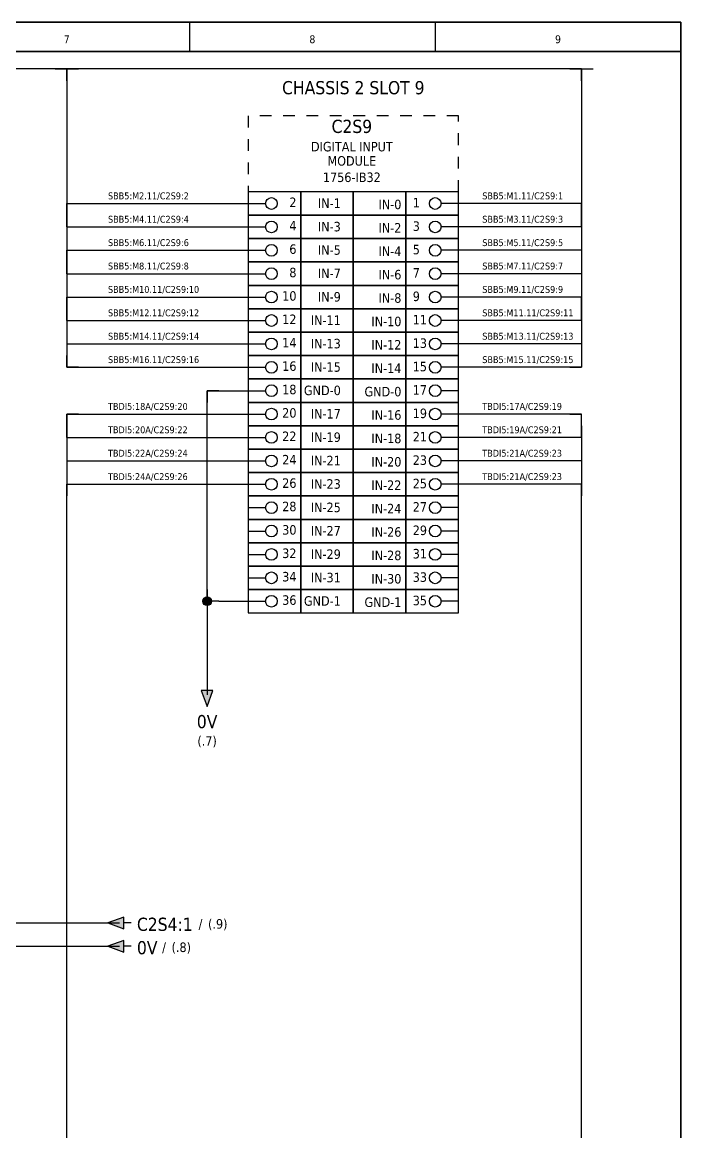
# Model space of a CAD drawing. Header units: millimetres. Extents: x 0 to 1792788, y -13 to 262234.
# Drawn here: x 307.4 to 420, y 107.3 to 297 of the extents above; entities that cross this region are included whole.
import ezdxf
from ezdxf.enums import TextEntityAlignment as Align

# ---------------------------------------------------------------- set-up
doc = ezdxf.new("R2010")
doc.units = ezdxf.units.MM
doc.linetypes.add('EPL_DASH', pattern=[1, 0.5, -0.5])
for name, color, linetype, lineweight in [('EPLAN108', 5, 'Continuous', 35), ('EPLAN201', 7, 'Continuous', 35), ('EPLAN300', 5, 'Continuous', 25), ('EPLAN303', 6, 'Continuous', 25), ('EPLAN306', 6, 'EPL_DASH', 25), ('EPLAN311', 7, 'Continuous', 25), ('EPLAN317', 7, 'Continuous', 25), ('EPLAN400', 5, 'Continuous', 35), ('EPLAN403', 5, 'Continuous', 35), ('EPLAN405', 7, 'Continuous', 25), ('EPLAN421', 5, 'Continuous', 35), ('EPLAN429', 251, 'Continuous', 35), ('EPLAN432', 7, 'Continuous', 35), ('EPLAN440', 73, 'Continuous', 35), ('EPLAN441', 73, 'Continuous', 35), ('EPLAN442', 73, 'Continuous', 35), ('EPLAN451', 7, 'Continuous', 35), ('EPLAN452', 7, 'Continuous', 35), ('EPLAN453', 7, 'Continuous', 35), ('EPLAN500', 7, 'Continuous', 35), ('EPLAN501', 7, 'Continuous', 35), ('EPLAN502', 7, 'Continuous', 35), ('EPLAN503', 7, 'Continuous', 35), ('EPLAN504', 7, 'Continuous', 35)]:
    doc.layers.add(name, color=color, linetype=linetype, lineweight=lineweight)
doc.styles.add('Tahoma', font='')
doc.styles.get('Tahoma').set_extended_font_data('Tahoma')

# ---------------------------------------------------------------- blocks, each defined once
blk = doc.blocks.new('EPLFRAME')
at = {"layer": 'EPLAN201', "linetype": 'Continuous', "lineweight": 25, "ltscale": 4}
for p, q in [((336, 297), (336, 292)), ((378, 297), (378, 292))]:
    blk.add_line(p, q, dxfattribs=at)
at = {"layer": 'EPLAN201', "linetype": 'Continuous', "lineweight": 35, "ltscale": 4}
blk.add_line((0, 292), (420, 292), dxfattribs=at)
blk.add_lwpolyline([(0, 0), (420, 0), (420, 297), (0, 297)], close=True, dxfattribs=at)
at = {"layer": 'EPLAN451', "color": 7, "style": 'Tahoma'}
for tag, p, height in [('14_10014', (101, 12), 2.26), ('14_10015', (185, 12), 2.26), ('14_10011', (101, 5), 2.26), ('14_10013', (332, 5), 1.63), ('14_10151', (73, 1), 1.63), ('14_10300', (415, 1), 1.63)]:
    blk.add_attdef(tag, p, '', height=height, dxfattribs=at)
blk.add_attdef('4_25020', text='', height=1.63, dxfattribs=at).set_placement((413, 1), align=Align.RIGHT)
at = {"layer": 'EPLAN452', "color": 7, "style": 'Tahoma'}
for tag, p, height in [('4_11041', (1, 17), 2.26), ('4_11071[1]', (1, 13), 1.63), ('4_11074[1]', (21, 13), 1.63), ('4_11070[1]', (41, 13), 1.63), ('4_11024', (73, 13), 1.63), ('4_11011', (231, 12), 2.26), ('4_11030', (301, 12), 2.26), ('4_20132_1001', (374, 13), 1.63), ('4_11071[2]', (1, 9), 1.63), ('4_11074[2]', (21, 9), 1.63), ('4_11070[2]', (41, 9), 1.63), ('4_11022', (73, 9), 1.63), ('4_20134_1001', (374, 9), 1.63), ('4_11071[3]', (1, 5), 1.63), ('4_11074[3]', (21, 5), 1.63), ('4_11070[3]', (41, 5), 1.63), ('4_11080', (73, 5), 1.63), ('4_11059', (301, 5), 1.63)]:
    blk.add_attdef(tag, p, '', height=height, dxfattribs=at)
for tag, height, p in [('4_11040', 2.26, (419, 17)), ('4_11000', 1.63, (419, 5)), ('4_11085', 1.63, (141, 1)), ('4_11086', 1.63, (183, 1))]:
    blk.add_attdef(tag, text='', height=height, dxfattribs=at).set_placement(p, align=Align.RIGHT)
at = {"layer": 'EPLAN453', "color": 7, "style": 'Tahoma'}
for tag, p in [('53_19005_1', (21, 293)), ('53_19005', (63, 293)), ('53_19005_8', (105, 293)), ('53_19005_6', (147, 293)), ('53_19005_7', (189, 293)), ('53_19005_9', (231, 293)), ('53_19005_3', (273, 293)), ('53_19005_2', (315, 293)), ('53_19005_4', (357, 293)), ('53_19005_5', (399, 293))]:
    blk.add_attdef(tag, text='', height=1.35, dxfattribs=at).set_placement(p, align=Align.BOTTOM_CENTER)
blk = doc.blocks.new('EPLSYM_LibrarySPECIAL_Symbol308_Variant0_Placement0')
at = {"layer": 'EPLAN405', "color": 7, "style": 'Tahoma'}
for tag, p in [('17_31011', (1.5, 6.35)), ('17_31002', (1.5, 0.5))]:
    blk.add_attdef(tag, text='', height=1.17, dxfattribs=at).set_placement(p, align=Align.BOTTOM_LEFT)
for tag, p in [('17_31004', (1.5, 4.4)), ('17_31003', (1.5, 2.45))]:
    blk.add_attdef(tag, p, '', height=1.17, dxfattribs=at)
blk = doc.blocks.new('EPLSYM_LibrarySPECIAL_Symbol13_Variant3_Placement1')
at = {"layer": 'EPLAN303', "lineweight": 25, "ltscale": 4}
blk.add_line((4, 0), (1, 0), dxfattribs=at)
blk.add_circle((0, 0), 1, dxfattribs=at)
at = {"layer": 'EPLAN421', "color": 5, "style": 'Tahoma'}
blk.add_attdef('17_20039', text='', height=1.1739, dxfattribs=at).set_placement((2.3, 4), align=Align.BOTTOM_LEFT)
at = {"layer": 'EPLAN429', "color": 251, "style": 'Tahoma'}
blk.add_attdef('17_20011', text='', height=1.6254, dxfattribs=at).set_placement((-76.87, -0.16254), align=Align.MIDDLE_RIGHT)
at = {"layer": 'EPLAN441', "color": 73, "style": 'Tahoma'}
blk.add_attdef('17_20301', text='', height=1.6254, dxfattribs=at).set_placement((-33.62, -0.16254), align=Align.MIDDLE_RIGHT)
blk = doc.blocks.new('EPLSYM_LibrarySPECIAL_Symbol13_Variant5_Placement1')
at = {"layer": 'EPLAN303', "lineweight": 25, "ltscale": 4}
blk.add_line((-4, 0), (-1, 0), dxfattribs=at)
blk.add_circle((0, 0), 1, dxfattribs=at)
at = {"layer": 'EPLAN429', "color": 251, "style": 'Tahoma'}
blk.add_attdef('17_20011', text='', height=1.6254, dxfattribs=at).set_placement((76.87, -0.16254), align=Align.MIDDLE_RIGHT)
at = {"layer": 'EPLAN432', "color": 7, "style": 'Tahoma'}
blk.add_attdef('17_20038', text='', height=1.6254, dxfattribs=at).set_placement((-2.3, 1.3), align=Align.BOTTOM_RIGHT)
blk = doc.blocks.new('EPLSYM_LibrarySPECIAL_Symbol1_Variant0_Placement1_1')
at = {"layer": 'EPLAN306', "lineweight": 25, "ltscale": 4}
blk.add_lwpolyline([(0, -85), (36, -85), (36, 0), (0, 0)], close=True, dxfattribs=at)
at = {"layer": 'EPLAN400', "color": 5, "style": 'Tahoma'}
blk.add_attdef('17_20010', text='', height=2.2575, dxfattribs=at).set_placement((-1.5, -0.9515), align=Align.TOP_CENTER)
at = {"layer": 'EPLAN440', "color": 73, "style": 'Tahoma'}
blk.add_attdef('17_20300', text='', height=1.6254, dxfattribs=at).set_placement((-1.5, -4.57508), align=Align.TOP_RIGHT)
at = {"layer": 'EPLAN500', "color": 7, "style": 'Tahoma'}
blk.add_attdef('17_20027', text='', height=1.6254, dxfattribs=at).set_placement((-1.5, -7.43762), align=Align.TOP_CENTER)
at = {"layer": 'EPLAN501', "color": 7, "style": 'Tahoma'}
blk.add_attdef('17_20011', text='', height=1.6254, dxfattribs=at).set_placement((-1.5, -12.67508), align=Align.TOP_CENTER)
at = {"layer": 'EPLAN502', "color": 7, "style": 'Tahoma'}
blk.add_attdef('17_20025', text='', height=1.6254, dxfattribs=at).set_placement((-1.5, -15.37508), align=Align.TOP_RIGHT)
at = {"layer": 'EPLAN503', "color": 7, "style": 'Tahoma'}
blk.add_attdef('17_20024', text='', height=1.6254, dxfattribs=at).set_placement((-1.5, -18.07508), align=Align.TOP_RIGHT)
at = {"layer": 'EPLAN504', "color": 7, "style": 'Tahoma'}
blk.add_attdef('17_20901[1]', text='', height=1.6254, dxfattribs=at).set_placement((-1.5, -9.97508), align=Align.TOP_RIGHT)
blk = doc.blocks.new('EPLSYM_LibrarySPECIAL_Symbol8_Variant3_Placement1')
at = {"layer": 'EPLAN311', "linetype": 'Continuous', "ltscale": 4}
blk.add_hatch(color=256, dxfattribs=at).paths.add_polyline_path([(-1, 0.75), (0, -2), (1, 0.75)], flags=0)
blk.add_line((0, 2), (0, 0.75), dxfattribs=at)
blk.add_lwpolyline([(-1, 0.75), (0, -2), (1, 0.75)], close=True, dxfattribs=at)
at = {"layer": 'EPLAN403', "color": 5, "style": 'Tahoma'}
blk.add_attdef('70_20010', text='', height=2.2575, dxfattribs=at).set_placement((0, -3.4515), align=Align.TOP_CENTER)
at = {"layer": 'EPLAN442', "color": 73, "style": 'Tahoma'}
blk.add_attdef('70_24300', text='', height=1.6254, dxfattribs=at).set_placement((0, -7.07508), align=Align.TOP_CENTER)
blk = doc.blocks.new('EPLSYM_LibrarySPECIAL_Symbol8_Variant2_Placement1')
at = {"layer": 'EPLAN311', "linetype": 'Continuous', "ltscale": 4}
blk.add_hatch(color=256, dxfattribs=at).paths.add_polyline_path([(0.75, 1), (-2, 0), (0.75, -1)], flags=0)
blk.add_line((2, 0), (0.75, 0), dxfattribs=at)
blk.add_lwpolyline([(0.75, 1), (-2, 0), (0.75, -1)], close=True, dxfattribs=at)
at = {"layer": 'EPLAN403', "color": 5, "style": 'Tahoma'}
blk.add_attdef('70_20010', text='', height=2.2575, dxfattribs=at).set_placement((-3, -0.22575), align=Align.MIDDLE_LEFT)
at = {"layer": 'EPLAN442', "color": 73, "style": 'Tahoma'}
for tag, p in [('70_24300', (-81.5, -0.16254)), ('70_24350', (-23.82, -0.16254))]:
    blk.add_attdef(tag, text='', height=1.6254, dxfattribs=at).set_placement(p, align=Align.MIDDLE_LEFT)

msp = doc.modelspace()

# ---------------------------------------------------------------- hatches: boundary and pattern name
at = {"layer": 'EPLAN311', "linetype": 'Continuous', "lineweight": 25, "ltscale": 4}
h = msp.add_hatch(color=7, dxfattribs=at)
edge = h.paths.add_edge_path(flags=0)
edge.add_arc((339, 198), 0.75, 0, 360)

# ---------------------------------------------------------------- linework, layer by layer
at = {"layer": 'EPLAN300', "lineweight": 25, "ltscale": 4}
for points in [[(346, 264), (355, 264), (355, 268), (346, 268)], [(355, 264), (364, 264), (364, 268), (355, 268)], [(364, 264), (373, 264), (373, 268), (364, 268)], [(373, 264), (382, 264), (382, 268), (373, 268)], [(346, 260), (355, 260), (355, 264), (346, 264)], [(355, 260), (364, 260), (364, 264), (355, 264)], [(364, 260), (373, 260), (373, 264), (364, 264)], [(373, 260), (382, 260), (382, 264), (373, 264)], [(346, 256), (355, 256), (355, 260), (346, 260)], [(355, 256), (364, 256), (364, 260), (355, 260)], [(364, 256), (373, 256), (373, 260), (364, 260)], [(373, 256), (382, 256), (382, 260), (373, 260)], [(346, 252), (355, 252), (355, 256), (346, 256)], [(355, 252), (364, 252), (364, 256), (355, 256)], [(364, 252), (373, 252), (373, 256), (364, 256)], [(373, 252), (382, 252), (382, 256), (373, 256)], [(346, 248), (355, 248), (355, 252), (346, 252)], [(355, 248), (364, 248), (364, 252), (355, 252)], [(364, 248), (373, 248), (373, 252), (364, 252)], [(373, 248), (382, 248), (382, 252), (373, 252)], [(346, 244), (355, 244), (355, 248), (346, 248)], [(355, 244), (364, 244), (364, 248), (355, 248)], [(364, 244), (373, 244), (373, 248), (364, 248)], [(373, 244), (382, 244), (382, 248), (373, 248)], [(346, 240), (355, 240), (355, 244), (346, 244)], [(355, 240), (364, 240), (364, 244), (355, 244)], [(364, 240), (373, 240), (373, 244), (364, 244)], [(373, 240), (382, 240), (382, 244), (373, 244)], [(346, 236), (355, 236), (355, 240), (346, 240)], [(355, 236), (364, 236), (364, 240), (355, 240)], [(364, 236), (373, 236), (373, 240), (364, 240)], [(373, 236), (382, 236), (382, 240), (373, 240)], [(346, 232), (355, 232), (355, 236), (346, 236)], [(355, 232), (364, 232), (364, 236), (355, 236)], [(364, 232), (373, 232), (373, 236), (364, 236)], [(373, 232), (382, 232), (382, 236), (373, 236)], [(346, 228), (355, 228), (355, 232), (346, 232)], [(355, 228), (364, 228), (364, 232), (355, 232)], [(364, 228), (373, 228), (373, 232), (364, 232)], [(373, 228), (382, 228), (382, 232), (373, 232)], [(346, 224), (355, 224), (355, 228), (346, 228)], [(355, 224), (364, 224), (364, 228), (355, 228)], [(364, 224), (373, 224), (373, 228), (364, 228)], [(373, 224), (382, 224), (382, 228), (373, 228)], [(346, 220), (355, 220), (355, 224), (346, 224)], [(355, 220), (364, 220), (364, 224), (355, 224)], [(364, 220), (373, 220), (373, 224), (364, 224)], [(373, 220), (382, 220), (382, 224), (373, 224)], [(346, 216), (355, 216), (355, 220), (346, 220)], [(355, 216), (364, 216), (364, 220), (355, 220)], [(364, 216), (373, 216), (373, 220), (364, 220)], [(373, 216), (382, 216), (382, 220), (373, 220)], [(346, 212), (355, 212), (355, 216), (346, 216)], [(355, 212), (364, 212), (364, 216), (355, 216)], [(364, 212), (373, 212), (373, 216), (364, 216)], [(373, 212), (382, 212), (382, 216), (373, 216)], [(346, 208), (355, 208), (355, 212), (346, 212)], [(355, 208), (364, 208), (364, 212), (355, 212)], [(364, 208), (373, 208), (373, 212), (364, 212)], [(373, 208), (382, 208), (382, 212), (373, 212)], [(346, 204), (355, 204), (355, 208), (346, 208)], [(355, 204), (364, 204), (364, 208), (355, 208)], [(364, 204), (373, 204), (373, 208), (364, 208)], [(373, 204), (382, 204), (382, 208), (373, 208)], [(346, 200), (355, 200), (355, 204), (346, 204)], [(355, 200), (364, 200), (364, 204), (355, 204)], [(364, 200), (373, 200), (373, 204), (364, 204)], [(373, 200), (382, 200), (382, 204), (373, 204)], [(346, 196), (355, 196), (355, 200), (346, 200)], [(355, 196), (364, 196), (364, 200), (355, 200)], [(364, 196), (373, 196), (373, 200), (364, 200)], [(373, 196), (382, 196), (382, 200), (373, 200)]]:
    msp.add_lwpolyline(points, close=True, dxfattribs=at)
at = {"layer": 'EPLAN311', "color": 7, "ltscale": 4}
for p, q in [((315, 266), (348, 266)), ((403, 266), (380, 266)), ((315, 262), (348, 262)), ((403, 262), (380, 262)), ((315, 258), (348, 258)), ((403, 258), (380, 258)), ((315, 254), (348, 254)), ((403, 254), (380, 254)), ((315, 250), (348, 250)), ((403, 250), (380, 250)), ((315, 246), (348, 246)), ((403, 246), (380, 246)), ((315, 242), (348, 242)), ((403, 242), (380, 242)), ((403, 238), (380, 238)), ((315, 230), (348, 230)), ((403, 230), (380, 230)), ((315, 226), (348, 226)), ((403, 226), (380, 226)), ((315, 222), (348, 222)), ((403, 222), (380, 222)), ((315, 218), (348, 218)), ((403, 218), (380, 218)), ((277, 143), (324, 143))]:
    msp.add_line(p, q, dxfattribs=at)
at = {"layer": 'EPLAN311', "ltscale": 4}
for p, q in [((315, 266), (317, 266)), ((403, 266), (401, 266)), ((315, 262), (317, 262)), ((403, 262), (401, 262)), ((315, 258), (317, 258)), ((403, 258), (401, 258)), ((315, 254), (317, 254)), ((403, 254), (401, 254)), ((315, 250), (317, 250)), ((403, 250), (401, 250)), ((315, 246), (317, 246)), ((403, 246), (401, 246)), ((315, 242), (317, 242)), ((403, 242), (401, 242)), ((315, 238), (348, 238)), ((317, 238), (315, 238)), ((401, 238), (403, 238)), ((339, 198), (339, 234)), ((339, 234), (348, 234)), ((317, 230), (315, 230)), ((401, 230), (403, 230)), ((315, 226), (317, 226)), ((403, 226), (401, 226)), ((315, 222), (317, 222)), ((403, 222), (401, 222)), ((315, 218), (317, 218)), ((403, 218), (401, 218)), ((339, 198), (339, 182)), ((341, 198), (348, 198)), ((277, 139), (324, 139))]:
    msp.add_line(p, q, dxfattribs=at)
at = {"layer": 'EPLAN311', "color": 7, "linetype": 'Continuous', "lineweight": 25, "ltscale": 4}
for p, q in [((341, 234), (339, 234)), ((339, 234), (339, 232)), ((339, 200), (339, 196)), ((341, 198), (339, 198))]:
    msp.add_line(p, q, dxfattribs=at)
msp.add_circle((339, 198), 0.75, dxfattribs=at)
at = {"layer": 'EPLAN317', "lineweight": 25, "ltscale": 4}
for p, q in [((315, 289), (303, 289)), ((313, 289), (317, 289)), ((403, 289), (315, 289)), ((315, 289), (315, 266)), ((315, 287), (315, 289)), ((401, 289), (405, 289)), ((403, 289), (403, 266)), ((403, 287), (403, 289)), ((315, 268), (315, 264)), ((403, 268), (403, 264)), ((315, 262), (315, 266)), ((403, 262), (403, 266)), ((315, 264), (315, 260)), ((403, 264), (403, 260)), ((315, 262), (315, 258)), ((403, 262), (403, 258)), ((315, 260), (315, 256)), ((403, 260), (403, 256)), ((315, 254), (315, 258)), ((403, 258), (403, 254)), ((315, 256), (315, 252)), ((403, 256), (403, 252)), ((315, 254), (315, 250)), ((403, 254), (403, 250)), ((315, 252), (315, 248)), ((403, 252), (403, 248)), ((315, 246), (315, 250)), ((403, 246), (403, 250)), ((315, 248), (315, 244)), ((403, 248), (403, 244)), ((315, 246), (315, 242)), ((403, 246), (403, 242)), ((315, 244), (315, 240)), ((403, 244), (403, 240)), ((315, 242), (315, 238)), ((403, 242), (403, 238)), ((315, 238), (315, 240)), ((403, 240), (403, 238)), ((315, 226), (315, 230)), ((315, 230), (315, 228)), ((403, 226), (403, 230)), ((403, 228), (403, 230)), ((315, 228), (315, 224)), ((403, 228), (403, 224)), ((315, 226), (315, 222)), ((403, 226), (403, 222)), ((315, 224), (315, 220)), ((403, 224), (403, 220)), ((315, 222), (315, 218)), ((403, 222), (403, 218)), ((315, 220), (315, 216)), ((403, 220), (403, 216)), ((315, 71), (315, 218)), ((403, 71), (403, 218))]:
    msp.add_line(p, q, dxfattribs=at)

# ---------------------------------------------------------------- block references
ref = msp.add_blockref('EPLFRAME', (0, 0))
ref.add_attrib('53_19005_2', '7', dxfattribs={"layer": 'EPLAN453', "color": 7, "height": 1.35, "style": 'Tahoma'}).set_placement((315, 293), align=Align.BOTTOM_CENTER)
ref.add_attrib('53_19005_4', '8', dxfattribs={"layer": 'EPLAN453', "color": 7, "height": 1.35, "style": 'Tahoma'}).set_placement((357, 293), align=Align.BOTTOM_CENTER)
ref.add_attrib('53_19005_5', '9', dxfattribs={"layer": 'EPLAN453', "color": 7, "height": 1.35, "style": 'Tahoma'}).set_placement((399, 293), align=Align.BOTTOM_CENTER)
ref = msp.add_blockref('EPLSYM_LibrarySPECIAL_Symbol1_Variant0_Placement1_1', (346, 281))
ref.add_attrib('17_20010', 'C2S9', dxfattribs={"layer": 'EPLAN400', "color": 5, "height": 2.257, "style": 'Tahoma'}).set_placement((363.75, 280.32), align=Align.TOP_CENTER)
ref.add_attrib('17_20027', 'DIGITAL INPUT', dxfattribs={"layer": 'EPLAN500', "color": 7, "height": 1.6254, "style": 'Tahoma'}).set_placement((363.75, 276.54), align=Align.TOP_CENTER)
ref.add_attrib('17_20011', '1756-IB32', dxfattribs={"layer": 'EPLAN501', "color": 7, "height": 1.625, "style": 'Tahoma'}).set_placement((363.75, 271.3), align=Align.TOP_CENTER)
ref.add_attrib('17_20027/1', 'MODULE', dxfattribs={"layer": 'EPLAN500', "color": 7, "height": 1.625, "style": 'Tahoma'}).set_placement((363.75, 274.1), align=Align.TOP_CENTER)
ref = msp.add_blockref('EPLSYM_LibrarySPECIAL_Symbol308_Variant0_Placement0', (322, 266))
ref.add_attrib('17_31011', 'SBB5:M2.11/C2S9:2', dxfattribs={"layer": 'EPLAN405', "color": 7, "height": 1.1739, "style": 'Tahoma'}).set_placement((322.05, 266.37), align=Align.BOTTOM_LEFT)
ref = msp.add_blockref('EPLSYM_LibrarySPECIAL_Symbol308_Variant0_Placement0', (386, 266))
ref.add_attrib('17_31011', 'SBB5:M1.11/C2S9:1', dxfattribs={"layer": 'EPLAN405', "color": 7, "height": 1.1739, "style": 'Tahoma'}).set_placement((386.05, 266.37), align=Align.BOTTOM_LEFT)
ref = msp.add_blockref('EPLSYM_LibrarySPECIAL_Symbol13_Variant5_Placement1', (350, 266))
ref.add_attrib('17_20038', '2', dxfattribs={"layer": 'EPLAN432', "color": 7, "height": 1.63, "style": 'Tahoma'}).set_placement((354.28, 264.9), align=Align.BOTTOM_RIGHT)
ref.add_attrib('17_20011', 'IN-1', dxfattribs={"layer": 'EPLAN429', "color": 251, "height": 1.625, "style": 'Tahoma'}).set_placement((361.86, 266.05), align=Align.MIDDLE_RIGHT)
ref = msp.add_blockref('EPLSYM_LibrarySPECIAL_Symbol13_Variant3_Placement1', (378, 266))
ref.add_attrib('17_20038', '1', dxfattribs={"layer": 'EPLAN432', "color": 7, "height": 1.63, "style": 'Tahoma'}).set_placement((374.16, 264.83), align=Align.BOTTOM_LEFT)
ref.add_attrib('17_20011', 'IN-0', dxfattribs={"layer": 'EPLAN429', "color": 251, "height": 1.625, "style": 'Tahoma'}).set_placement((372.22, 265.84), align=Align.MIDDLE_RIGHT)
ref = msp.add_blockref('EPLSYM_LibrarySPECIAL_Symbol308_Variant0_Placement0', (322, 262))
ref.add_attrib('17_31011', 'SBB5:M4.11/C2S9:4', dxfattribs={"layer": 'EPLAN405', "color": 7, "height": 1.1739, "style": 'Tahoma'}).set_placement((322.05, 262.37), align=Align.BOTTOM_LEFT)
ref = msp.add_blockref('EPLSYM_LibrarySPECIAL_Symbol308_Variant0_Placement0', (386, 262))
ref.add_attrib('17_31011', 'SBB5:M3.11/C2S9:3', dxfattribs={"layer": 'EPLAN405', "color": 7, "height": 1.1739, "style": 'Tahoma'}).set_placement((386.05, 262.37), align=Align.BOTTOM_LEFT)
ref = msp.add_blockref('EPLSYM_LibrarySPECIAL_Symbol13_Variant5_Placement1', (350, 262))
ref.add_attrib('17_20038', '4', dxfattribs={"layer": 'EPLAN432', "color": 7, "height": 1.63, "style": 'Tahoma'}).set_placement((354.28, 260.9), align=Align.BOTTOM_RIGHT)
ref.add_attrib('17_20011', 'IN-3', dxfattribs={"layer": 'EPLAN429', "color": 251, "height": 1.625, "style": 'Tahoma'}).set_placement((361.86, 262.05), align=Align.MIDDLE_RIGHT)
ref = msp.add_blockref('EPLSYM_LibrarySPECIAL_Symbol13_Variant3_Placement1', (378, 262))
ref.add_attrib('17_20038', '3', dxfattribs={"layer": 'EPLAN432', "color": 7, "height": 1.63, "style": 'Tahoma'}).set_placement((374.16, 260.83), align=Align.BOTTOM_LEFT)
ref.add_attrib('17_20011', 'IN-2', dxfattribs={"layer": 'EPLAN429', "color": 251, "height": 1.625, "style": 'Tahoma'}).set_placement((372.22, 261.84), align=Align.MIDDLE_RIGHT)
ref = msp.add_blockref('EPLSYM_LibrarySPECIAL_Symbol308_Variant0_Placement0', (322, 258))
ref.add_attrib('17_31011', 'SBB5:M6.11/C2S9:6', dxfattribs={"layer": 'EPLAN405', "color": 7, "height": 1.1739, "style": 'Tahoma'}).set_placement((322.05, 258.37), align=Align.BOTTOM_LEFT)
ref = msp.add_blockref('EPLSYM_LibrarySPECIAL_Symbol308_Variant0_Placement0', (386, 258))
ref.add_attrib('17_31011', 'SBB5:M5.11/C2S9:5', dxfattribs={"layer": 'EPLAN405', "color": 7, "height": 1.1739, "style": 'Tahoma'}).set_placement((386.05, 258.37), align=Align.BOTTOM_LEFT)
ref = msp.add_blockref('EPLSYM_LibrarySPECIAL_Symbol13_Variant5_Placement1', (350, 258))
ref.add_attrib('17_20038', '6', dxfattribs={"layer": 'EPLAN432', "color": 7, "height": 1.63, "style": 'Tahoma'}).set_placement((354.28, 256.9), align=Align.BOTTOM_RIGHT)
ref.add_attrib('17_20011', 'IN-5', dxfattribs={"layer": 'EPLAN429', "color": 251, "height": 1.625, "style": 'Tahoma'}).set_placement((361.86, 258.05), align=Align.MIDDLE_RIGHT)
ref = msp.add_blockref('EPLSYM_LibrarySPECIAL_Symbol13_Variant3_Placement1', (378, 258))
ref.add_attrib('17_20038', '5', dxfattribs={"layer": 'EPLAN432', "color": 7, "height": 1.63, "style": 'Tahoma'}).set_placement((374.16, 256.83), align=Align.BOTTOM_LEFT)
ref.add_attrib('17_20011', 'IN-4', dxfattribs={"layer": 'EPLAN429', "color": 251, "height": 1.625, "style": 'Tahoma'}).set_placement((372.22, 257.84), align=Align.MIDDLE_RIGHT)
ref = msp.add_blockref('EPLSYM_LibrarySPECIAL_Symbol308_Variant0_Placement0', (322, 254))
ref.add_attrib('17_31011', 'SBB5:M8.11/C2S9:8', dxfattribs={"layer": 'EPLAN405', "color": 7, "height": 1.1739, "style": 'Tahoma'}).set_placement((322.05, 254.37), align=Align.BOTTOM_LEFT)
ref = msp.add_blockref('EPLSYM_LibrarySPECIAL_Symbol13_Variant5_Placement1', (350, 254))
ref.add_attrib('17_20038', '8', dxfattribs={"layer": 'EPLAN432', "color": 7, "height": 1.63, "style": 'Tahoma'}).set_placement((354.28, 252.9), align=Align.BOTTOM_RIGHT)
ref.add_attrib('17_20011', 'IN-7', dxfattribs={"layer": 'EPLAN429', "color": 251, "height": 1.625, "style": 'Tahoma'}).set_placement((361.86, 254.05), align=Align.MIDDLE_RIGHT)
ref = msp.add_blockref('EPLSYM_LibrarySPECIAL_Symbol13_Variant3_Placement1', (378, 254))
ref.add_attrib('17_20038', '7', dxfattribs={"layer": 'EPLAN432', "color": 7, "height": 1.63, "style": 'Tahoma'}).set_placement((374.16, 252.83), align=Align.BOTTOM_LEFT)
ref.add_attrib('17_20011', 'IN-6', dxfattribs={"layer": 'EPLAN429', "color": 251, "height": 1.625, "style": 'Tahoma'}).set_placement((372.22, 253.84), align=Align.MIDDLE_RIGHT)
ref = msp.add_blockref('EPLSYM_LibrarySPECIAL_Symbol308_Variant0_Placement0', (386, 254))
ref.add_attrib('17_31011', 'SBB5:M7.11/C2S9:7', dxfattribs={"layer": 'EPLAN405', "color": 7, "height": 1.1739, "style": 'Tahoma'}).set_placement((386.05, 254.37), align=Align.BOTTOM_LEFT)
ref = msp.add_blockref('EPLSYM_LibrarySPECIAL_Symbol308_Variant0_Placement0', (322, 250))
ref.add_attrib('17_31011', 'SBB5:M10.11/C2S9:10', dxfattribs={"layer": 'EPLAN405', "color": 7, "height": 1.1739, "style": 'Tahoma'}).set_placement((322.05, 250.37), align=Align.BOTTOM_LEFT)
ref = msp.add_blockref('EPLSYM_LibrarySPECIAL_Symbol13_Variant5_Placement1', (350, 250))
ref.add_attrib('17_20038', '10', dxfattribs={"layer": 'EPLAN432', "color": 7, "height": 1.625, "style": 'Tahoma'}).set_placement((354.28, 248.9), align=Align.BOTTOM_RIGHT)
ref.add_attrib('17_20011', 'IN-9', dxfattribs={"layer": 'EPLAN429', "color": 251, "height": 1.625, "style": 'Tahoma'}).set_placement((361.86, 250.05), align=Align.MIDDLE_RIGHT)
ref = msp.add_blockref('EPLSYM_LibrarySPECIAL_Symbol13_Variant3_Placement1', (378, 250))
ref.add_attrib('17_20038', '9', dxfattribs={"layer": 'EPLAN432', "color": 7, "height": 1.63, "style": 'Tahoma'}).set_placement((374.16, 248.83), align=Align.BOTTOM_LEFT)
ref.add_attrib('17_20011', 'IN-8', dxfattribs={"layer": 'EPLAN429', "color": 251, "height": 1.625, "style": 'Tahoma'}).set_placement((372.22, 249.84), align=Align.MIDDLE_RIGHT)
ref = msp.add_blockref('EPLSYM_LibrarySPECIAL_Symbol308_Variant0_Placement0', (386, 250))
ref.add_attrib('17_31011', 'SBB5:M9.11/C2S9:9', dxfattribs={"layer": 'EPLAN405', "color": 7, "height": 1.1739, "style": 'Tahoma'}).set_placement((386.05, 250.37), align=Align.BOTTOM_LEFT)
ref = msp.add_blockref('EPLSYM_LibrarySPECIAL_Symbol308_Variant0_Placement0', (322, 246))
ref.add_attrib('17_31011', 'SBB5:M12.11/C2S9:12', dxfattribs={"layer": 'EPLAN405', "color": 7, "height": 1.1739, "style": 'Tahoma'}).set_placement((322.05, 246.37), align=Align.BOTTOM_LEFT)
ref = msp.add_blockref('EPLSYM_LibrarySPECIAL_Symbol13_Variant5_Placement1', (350, 246))
ref.add_attrib('17_20038', '12', dxfattribs={"layer": 'EPLAN432', "color": 7, "height": 1.625, "style": 'Tahoma'}).set_placement((354.28, 244.9), align=Align.BOTTOM_RIGHT)
ref.add_attrib('17_20011', 'IN-11', dxfattribs={"layer": 'EPLAN429', "color": 251, "height": 1.625, "style": 'Tahoma'}).set_placement((361.86, 246.05), align=Align.MIDDLE_RIGHT)
ref = msp.add_blockref('EPLSYM_LibrarySPECIAL_Symbol13_Variant3_Placement1', (378, 246))
ref.add_attrib('17_20038', '11', dxfattribs={"layer": 'EPLAN432', "color": 7, "height": 1.625, "style": 'Tahoma'}).set_placement((374.16, 244.83), align=Align.BOTTOM_LEFT)
ref.add_attrib('17_20011', 'IN-10', dxfattribs={"layer": 'EPLAN429', "color": 251, "height": 1.625, "style": 'Tahoma'}).set_placement((372.22, 245.84), align=Align.MIDDLE_RIGHT)
ref = msp.add_blockref('EPLSYM_LibrarySPECIAL_Symbol308_Variant0_Placement0', (386, 246))
ref.add_attrib('17_31011', 'SBB5:M11.11/C2S9:11', dxfattribs={"layer": 'EPLAN405', "color": 7, "height": 1.1739, "style": 'Tahoma'}).set_placement((386.05, 246.37), align=Align.BOTTOM_LEFT)
ref = msp.add_blockref('EPLSYM_LibrarySPECIAL_Symbol308_Variant0_Placement0', (322, 242))
ref.add_attrib('17_31011', 'SBB5:M14.11/C2S9:14', dxfattribs={"layer": 'EPLAN405', "color": 7, "height": 1.1739, "style": 'Tahoma'}).set_placement((322.05, 242.37), align=Align.BOTTOM_LEFT)
ref = msp.add_blockref('EPLSYM_LibrarySPECIAL_Symbol13_Variant5_Placement1', (350, 242))
ref.add_attrib('17_20038', '14', dxfattribs={"layer": 'EPLAN432', "color": 7, "height": 1.625, "style": 'Tahoma'}).set_placement((354.28, 240.9), align=Align.BOTTOM_RIGHT)
ref.add_attrib('17_20011', 'IN-13', dxfattribs={"layer": 'EPLAN429', "color": 251, "height": 1.625, "style": 'Tahoma'}).set_placement((361.86, 242.05), align=Align.MIDDLE_RIGHT)
ref = msp.add_blockref('EPLSYM_LibrarySPECIAL_Symbol13_Variant3_Placement1', (378, 242))
ref.add_attrib('17_20038', '13', dxfattribs={"layer": 'EPLAN432', "color": 7, "height": 1.625, "style": 'Tahoma'}).set_placement((374.16, 240.83), align=Align.BOTTOM_LEFT)
ref.add_attrib('17_20011', 'IN-12', dxfattribs={"layer": 'EPLAN429', "color": 251, "height": 1.625, "style": 'Tahoma'}).set_placement((372.22, 241.84), align=Align.MIDDLE_RIGHT)
ref = msp.add_blockref('EPLSYM_LibrarySPECIAL_Symbol308_Variant0_Placement0', (386, 242))
ref.add_attrib('17_31011', 'SBB5:M13.11/C2S9:13', dxfattribs={"layer": 'EPLAN405', "color": 7, "height": 1.1739, "style": 'Tahoma'}).set_placement((386.05, 242.37), align=Align.BOTTOM_LEFT)
ref = msp.add_blockref('EPLSYM_LibrarySPECIAL_Symbol308_Variant0_Placement0', (322, 238))
ref.add_attrib('17_31011', 'SBB5:M16.11/C2S9:16', dxfattribs={"layer": 'EPLAN405', "color": 7, "height": 1.1739, "style": 'Tahoma'}).set_placement((322.05, 238.37), align=Align.BOTTOM_LEFT)
ref = msp.add_blockref('EPLSYM_LibrarySPECIAL_Symbol13_Variant5_Placement1', (350, 238))
ref.add_attrib('17_20038', '16', dxfattribs={"layer": 'EPLAN432', "color": 7, "height": 1.625, "style": 'Tahoma'}).set_placement((354.28, 236.9), align=Align.BOTTOM_RIGHT)
ref.add_attrib('17_20011', 'IN-15', dxfattribs={"layer": 'EPLAN429', "color": 251, "height": 1.625, "style": 'Tahoma'}).set_placement((361.86, 238.05), align=Align.MIDDLE_RIGHT)
ref = msp.add_blockref('EPLSYM_LibrarySPECIAL_Symbol308_Variant0_Placement0', (386, 238))
ref.add_attrib('17_31011', 'SBB5:M15.11/C2S9:15', dxfattribs={"layer": 'EPLAN405', "color": 7, "height": 1.1739, "style": 'Tahoma'}).set_placement((386.05, 238.37), align=Align.BOTTOM_LEFT)
ref = msp.add_blockref('EPLSYM_LibrarySPECIAL_Symbol13_Variant3_Placement1', (378, 238))
ref.add_attrib('17_20038', '15', dxfattribs={"layer": 'EPLAN432', "color": 7, "height": 1.625, "style": 'Tahoma'}).set_placement((374.16, 236.83), align=Align.BOTTOM_LEFT)
ref.add_attrib('17_20011', 'IN-14', dxfattribs={"layer": 'EPLAN429', "color": 251, "height": 1.625, "style": 'Tahoma'}).set_placement((372.22, 237.84), align=Align.MIDDLE_RIGHT)
ref = msp.add_blockref('EPLSYM_LibrarySPECIAL_Symbol13_Variant5_Placement1', (350, 234))
ref.add_attrib('17_20038', '18', dxfattribs={"layer": 'EPLAN432', "color": 7, "height": 1.625, "style": 'Tahoma'}).set_placement((354.28, 232.9), align=Align.BOTTOM_RIGHT)
ref.add_attrib('17_20011', 'GND-0', dxfattribs={"layer": 'EPLAN429', "color": 251, "height": 1.625, "style": 'Tahoma'}).set_placement((361.86, 234.05), align=Align.MIDDLE_RIGHT)
ref = msp.add_blockref('EPLSYM_LibrarySPECIAL_Symbol13_Variant3_Placement1', (378, 234))
ref.add_attrib('17_20038', '17', dxfattribs={"layer": 'EPLAN432', "color": 7, "height": 1.625, "style": 'Tahoma'}).set_placement((374.16, 232.83), align=Align.BOTTOM_LEFT)
ref.add_attrib('17_20011', 'GND-0', dxfattribs={"layer": 'EPLAN429', "color": 251, "height": 1.625, "style": 'Tahoma'}).set_placement((372.22, 233.84), align=Align.MIDDLE_RIGHT)
ref = msp.add_blockref('EPLSYM_LibrarySPECIAL_Symbol308_Variant0_Placement0', (322, 230))
ref.add_attrib('17_31011', 'TBDI5:18A/C2S9:20', dxfattribs={"layer": 'EPLAN405', "color": 7, "height": 1.1739, "style": 'Tahoma'}).set_placement((322.05, 230.37), align=Align.BOTTOM_LEFT)
ref = msp.add_blockref('EPLSYM_LibrarySPECIAL_Symbol308_Variant0_Placement0', (386, 230))
ref.add_attrib('17_31011', 'TBDI5:17A/C2S9:19', dxfattribs={"layer": 'EPLAN405', "color": 7, "height": 1.1739, "style": 'Tahoma'}).set_placement((386.05, 230.37), align=Align.BOTTOM_LEFT)
ref = msp.add_blockref('EPLSYM_LibrarySPECIAL_Symbol13_Variant5_Placement1', (350, 230))
ref.add_attrib('17_20038', '20', dxfattribs={"layer": 'EPLAN432', "color": 7, "height": 1.625, "style": 'Tahoma'}).set_placement((354.28, 228.9), align=Align.BOTTOM_RIGHT)
ref.add_attrib('17_20011', 'IN-17', dxfattribs={"layer": 'EPLAN429', "color": 251, "height": 1.625, "style": 'Tahoma'}).set_placement((361.86, 230.05), align=Align.MIDDLE_RIGHT)
ref = msp.add_blockref('EPLSYM_LibrarySPECIAL_Symbol13_Variant3_Placement1', (378, 230))
ref.add_attrib('17_20038', '19', dxfattribs={"layer": 'EPLAN432', "color": 7, "height": 1.625, "style": 'Tahoma'}).set_placement((374.16, 228.83), align=Align.BOTTOM_LEFT)
ref.add_attrib('17_20011', 'IN-16', dxfattribs={"layer": 'EPLAN429', "color": 251, "height": 1.625, "style": 'Tahoma'}).set_placement((372.22, 229.84), align=Align.MIDDLE_RIGHT)
ref = msp.add_blockref('EPLSYM_LibrarySPECIAL_Symbol308_Variant0_Placement0', (322, 226))
ref.add_attrib('17_31011', 'TBDI5:20A/C2S9:22', dxfattribs={"layer": 'EPLAN405', "color": 7, "height": 1.1739, "style": 'Tahoma'}).set_placement((322.05, 226.37), align=Align.BOTTOM_LEFT)
ref = msp.add_blockref('EPLSYM_LibrarySPECIAL_Symbol308_Variant0_Placement0', (386, 226))
ref.add_attrib('17_31011', 'TBDI5:19A/C2S9:21', dxfattribs={"layer": 'EPLAN405', "color": 7, "height": 1.1739, "style": 'Tahoma'}).set_placement((386.05, 226.37), align=Align.BOTTOM_LEFT)
ref = msp.add_blockref('EPLSYM_LibrarySPECIAL_Symbol13_Variant5_Placement1', (350, 226))
ref.add_attrib('17_20038', '22', dxfattribs={"layer": 'EPLAN432', "color": 7, "height": 1.625, "style": 'Tahoma'}).set_placement((354.28, 224.9), align=Align.BOTTOM_RIGHT)
ref.add_attrib('17_20011', 'IN-19', dxfattribs={"layer": 'EPLAN429', "color": 251, "height": 1.625, "style": 'Tahoma'}).set_placement((361.86, 226.05), align=Align.MIDDLE_RIGHT)
ref = msp.add_blockref('EPLSYM_LibrarySPECIAL_Symbol13_Variant3_Placement1', (378, 226))
ref.add_attrib('17_20038', '21', dxfattribs={"layer": 'EPLAN432', "color": 7, "height": 1.625, "style": 'Tahoma'}).set_placement((374.16, 224.83), align=Align.BOTTOM_LEFT)
ref.add_attrib('17_20011', 'IN-18', dxfattribs={"layer": 'EPLAN429', "color": 251, "height": 1.625, "style": 'Tahoma'}).set_placement((372.22, 225.84), align=Align.MIDDLE_RIGHT)
ref = msp.add_blockref('EPLSYM_LibrarySPECIAL_Symbol308_Variant0_Placement0', (322, 222))
ref.add_attrib('17_31011', 'TBDI5:22A/C2S9:24', dxfattribs={"layer": 'EPLAN405', "color": 7, "height": 1.1739, "style": 'Tahoma'}).set_placement((322.05, 222.37), align=Align.BOTTOM_LEFT)
ref = msp.add_blockref('EPLSYM_LibrarySPECIAL_Symbol308_Variant0_Placement0', (386, 222))
ref.add_attrib('17_31011', 'TBDI5:21A/C2S9:23', dxfattribs={"layer": 'EPLAN405', "color": 7, "height": 1.1739, "style": 'Tahoma'}).set_placement((386.05, 222.37), align=Align.BOTTOM_LEFT)
ref = msp.add_blockref('EPLSYM_LibrarySPECIAL_Symbol13_Variant5_Placement1', (350, 222))
ref.add_attrib('17_20038', '24', dxfattribs={"layer": 'EPLAN432', "color": 7, "height": 1.625, "style": 'Tahoma'}).set_placement((354.28, 220.9), align=Align.BOTTOM_RIGHT)
ref.add_attrib('17_20011', 'IN-21', dxfattribs={"layer": 'EPLAN429', "color": 251, "height": 1.625, "style": 'Tahoma'}).set_placement((361.86, 222.05), align=Align.MIDDLE_RIGHT)
ref = msp.add_blockref('EPLSYM_LibrarySPECIAL_Symbol13_Variant3_Placement1', (378, 222))
ref.add_attrib('17_20038', '23', dxfattribs={"layer": 'EPLAN432', "color": 7, "height": 1.625, "style": 'Tahoma'}).set_placement((374.16, 220.83), align=Align.BOTTOM_LEFT)
ref.add_attrib('17_20011', 'IN-20', dxfattribs={"layer": 'EPLAN429', "color": 251, "height": 1.625, "style": 'Tahoma'}).set_placement((372.22, 221.84), align=Align.MIDDLE_RIGHT)
ref = msp.add_blockref('EPLSYM_LibrarySPECIAL_Symbol308_Variant0_Placement0', (322, 218))
ref.add_attrib('17_31011', 'TBDI5:24A/C2S9:26', dxfattribs={"layer": 'EPLAN405', "color": 7, "height": 1.1739, "style": 'Tahoma'}).set_placement((322.05, 218.37), align=Align.BOTTOM_LEFT)
ref = msp.add_blockref('EPLSYM_LibrarySPECIAL_Symbol13_Variant5_Placement1', (350, 218))
ref.add_attrib('17_20038', '26', dxfattribs={"layer": 'EPLAN432', "color": 7, "height": 1.625, "style": 'Tahoma'}).set_placement((354.28, 216.9), align=Align.BOTTOM_RIGHT)
ref.add_attrib('17_20011', 'IN-23', dxfattribs={"layer": 'EPLAN429', "color": 251, "height": 1.625, "style": 'Tahoma'}).set_placement((361.86, 218.05), align=Align.MIDDLE_RIGHT)
ref = msp.add_blockref('EPLSYM_LibrarySPECIAL_Symbol13_Variant3_Placement1', (378, 218))
ref.add_attrib('17_20038', '25', dxfattribs={"layer": 'EPLAN432', "color": 7, "height": 1.625, "style": 'Tahoma'}).set_placement((374.16, 216.83), align=Align.BOTTOM_LEFT)
ref.add_attrib('17_20011', 'IN-22', dxfattribs={"layer": 'EPLAN429', "color": 251, "height": 1.625, "style": 'Tahoma'}).set_placement((372.22, 217.84), align=Align.MIDDLE_RIGHT)
ref = msp.add_blockref('EPLSYM_LibrarySPECIAL_Symbol308_Variant0_Placement0', (386, 218))
ref.add_attrib('17_31011', 'TBDI5:21A/C2S9:23', dxfattribs={"layer": 'EPLAN405', "color": 7, "height": 1.1739, "style": 'Tahoma'}).set_placement((386.05, 218.37), align=Align.BOTTOM_LEFT)
ref = msp.add_blockref('EPLSYM_LibrarySPECIAL_Symbol13_Variant5_Placement1', (350, 214))
ref.add_attrib('17_20038', '28', dxfattribs={"layer": 'EPLAN432', "color": 7, "height": 1.625, "style": 'Tahoma'}).set_placement((354.28, 212.9), align=Align.BOTTOM_RIGHT)
ref.add_attrib('17_20011', 'IN-25', dxfattribs={"layer": 'EPLAN429', "color": 251, "height": 1.625, "style": 'Tahoma'}).set_placement((361.86, 214.05), align=Align.MIDDLE_RIGHT)
ref = msp.add_blockref('EPLSYM_LibrarySPECIAL_Symbol13_Variant3_Placement1', (378, 214))
ref.add_attrib('17_20038', '27', dxfattribs={"layer": 'EPLAN432', "color": 7, "height": 1.625, "style": 'Tahoma'}).set_placement((374.16, 212.83), align=Align.BOTTOM_LEFT)
ref.add_attrib('17_20011', 'IN-24', dxfattribs={"layer": 'EPLAN429', "color": 251, "height": 1.625, "style": 'Tahoma'}).set_placement((372.22, 213.84), align=Align.MIDDLE_RIGHT)
ref = msp.add_blockref('EPLSYM_LibrarySPECIAL_Symbol13_Variant5_Placement1', (350, 210))
ref.add_attrib('17_20038', '30', dxfattribs={"layer": 'EPLAN432', "color": 7, "height": 1.625, "style": 'Tahoma'}).set_placement((354.28, 208.9), align=Align.BOTTOM_RIGHT)
ref.add_attrib('17_20011', 'IN-27', dxfattribs={"layer": 'EPLAN429', "color": 251, "height": 1.625, "style": 'Tahoma'}).set_placement((361.86, 210.05), align=Align.MIDDLE_RIGHT)
ref = msp.add_blockref('EPLSYM_LibrarySPECIAL_Symbol13_Variant3_Placement1', (378, 210))
ref.add_attrib('17_20038', '29', dxfattribs={"layer": 'EPLAN432', "color": 7, "height": 1.625, "style": 'Tahoma'}).set_placement((374.16, 208.83), align=Align.BOTTOM_LEFT)
ref.add_attrib('17_20011', 'IN-26', dxfattribs={"layer": 'EPLAN429', "color": 251, "height": 1.625, "style": 'Tahoma'}).set_placement((372.22, 209.84), align=Align.MIDDLE_RIGHT)
ref = msp.add_blockref('EPLSYM_LibrarySPECIAL_Symbol13_Variant5_Placement1', (350, 206))
ref.add_attrib('17_20038', '32', dxfattribs={"layer": 'EPLAN432', "color": 7, "height": 1.625, "style": 'Tahoma'}).set_placement((354.28, 204.9), align=Align.BOTTOM_RIGHT)
ref.add_attrib('17_20011', 'IN-29', dxfattribs={"layer": 'EPLAN429', "color": 251, "height": 1.625, "style": 'Tahoma'}).set_placement((361.86, 206.05), align=Align.MIDDLE_RIGHT)
ref = msp.add_blockref('EPLSYM_LibrarySPECIAL_Symbol13_Variant3_Placement1', (378, 206))
ref.add_attrib('17_20038', '31', dxfattribs={"layer": 'EPLAN432', "color": 7, "height": 1.625, "style": 'Tahoma'}).set_placement((374.16, 204.83), align=Align.BOTTOM_LEFT)
ref.add_attrib('17_20011', 'IN-28', dxfattribs={"layer": 'EPLAN429', "color": 251, "height": 1.625, "style": 'Tahoma'}).set_placement((372.22, 205.84), align=Align.MIDDLE_RIGHT)
ref = msp.add_blockref('EPLSYM_LibrarySPECIAL_Symbol13_Variant5_Placement1', (350, 202))
ref.add_attrib('17_20038', '34', dxfattribs={"layer": 'EPLAN432', "color": 7, "height": 1.625, "style": 'Tahoma'}).set_placement((354.28, 200.9), align=Align.BOTTOM_RIGHT)
ref.add_attrib('17_20011', 'IN-31', dxfattribs={"layer": 'EPLAN429', "color": 251, "height": 1.625, "style": 'Tahoma'}).set_placement((361.86, 202.05), align=Align.MIDDLE_RIGHT)
ref = msp.add_blockref('EPLSYM_LibrarySPECIAL_Symbol13_Variant3_Placement1', (378, 202))
ref.add_attrib('17_20038', '33', dxfattribs={"layer": 'EPLAN432', "color": 7, "height": 1.625, "style": 'Tahoma'}).set_placement((374.16, 200.83), align=Align.BOTTOM_LEFT)
ref.add_attrib('17_20011', 'IN-30', dxfattribs={"layer": 'EPLAN429', "color": 251, "height": 1.625, "style": 'Tahoma'}).set_placement((372.22, 201.84), align=Align.MIDDLE_RIGHT)
ref = msp.add_blockref('EPLSYM_LibrarySPECIAL_Symbol13_Variant5_Placement1', (350, 198))
ref.add_attrib('17_20038', '36', dxfattribs={"layer": 'EPLAN432', "color": 7, "height": 1.625, "style": 'Tahoma'}).set_placement((354.28, 196.9), align=Align.BOTTOM_RIGHT)
ref.add_attrib('17_20011', 'GND-1', dxfattribs={"layer": 'EPLAN429', "color": 251, "height": 1.625, "style": 'Tahoma'}).set_placement((361.86, 198.05), align=Align.MIDDLE_RIGHT)
ref = msp.add_blockref('EPLSYM_LibrarySPECIAL_Symbol13_Variant3_Placement1', (378, 198))
ref.add_attrib('17_20038', '35', dxfattribs={"layer": 'EPLAN432', "color": 7, "height": 1.625, "style": 'Tahoma'}).set_placement((374.16, 196.83), align=Align.BOTTOM_LEFT)
ref.add_attrib('17_20011', 'GND-1', dxfattribs={"layer": 'EPLAN429', "color": 251, "height": 1.625, "style": 'Tahoma'}).set_placement((372.22, 197.84), align=Align.MIDDLE_RIGHT)
msp.add_blockref('EPLSYM_LibrarySPECIAL_Symbol8_Variant3_Placement1', (339, 182)).add_auto_attribs({'70_20010': '0V', '70_24300': '(.7)'})
ref = msp.add_blockref('EPLSYM_LibrarySPECIAL_Symbol8_Variant2_Placement1', (324, 143))
ref.add_attrib('70_20010', 'C2S4:1', dxfattribs={"layer": 'EPLAN403', "color": 5, "height": 2.257, "style": 'Tahoma'}).set_placement((327, 142.77), align=Align.MIDDLE_LEFT)
ref.add_attrib('70_24350', '/', dxfattribs={"layer": 'EPLAN442', "color": 73, "height": 1.63, "style": 'Tahoma'}).set_placement((337.55, 142.84), align=Align.MIDDLE_LEFT)
ref.add_attrib('70_24300', '(.9)', dxfattribs={"layer": 'EPLAN442', "color": 73, "height": 1.625, "style": 'Tahoma'}).set_placement((339.16, 142.84), align=Align.MIDDLE_LEFT)
ref = msp.add_blockref('EPLSYM_LibrarySPECIAL_Symbol8_Variant2_Placement1', (324, 139))
ref.add_attrib('70_20010', '0V', dxfattribs={"layer": 'EPLAN403', "color": 5, "height": 2.257, "style": 'Tahoma'}).set_placement((327, 138.77), align=Align.MIDDLE_LEFT)
ref.add_attrib('70_24350', '/', dxfattribs={"layer": 'EPLAN442', "color": 73, "height": 1.63, "style": 'Tahoma'}).set_placement((331.31, 138.84), align=Align.MIDDLE_LEFT)
ref.add_attrib('70_24300', '(.8)', dxfattribs={"layer": 'EPLAN442', "color": 73, "height": 1.625, "style": 'Tahoma'}).set_placement((332.92, 138.84), align=Align.MIDDLE_LEFT)

# ---------------------------------------------------------------- texts
at = {"layer": 'EPLAN108', "color": 5, "style": 'Tahoma'}
msp.add_text('CHASSIS 2 SLOT 9', height=2.2575, dxfattribs=at).set_placement((364, 284), align=Align.BOTTOM_CENTER)

doc.saveas('drawing.dxf')
